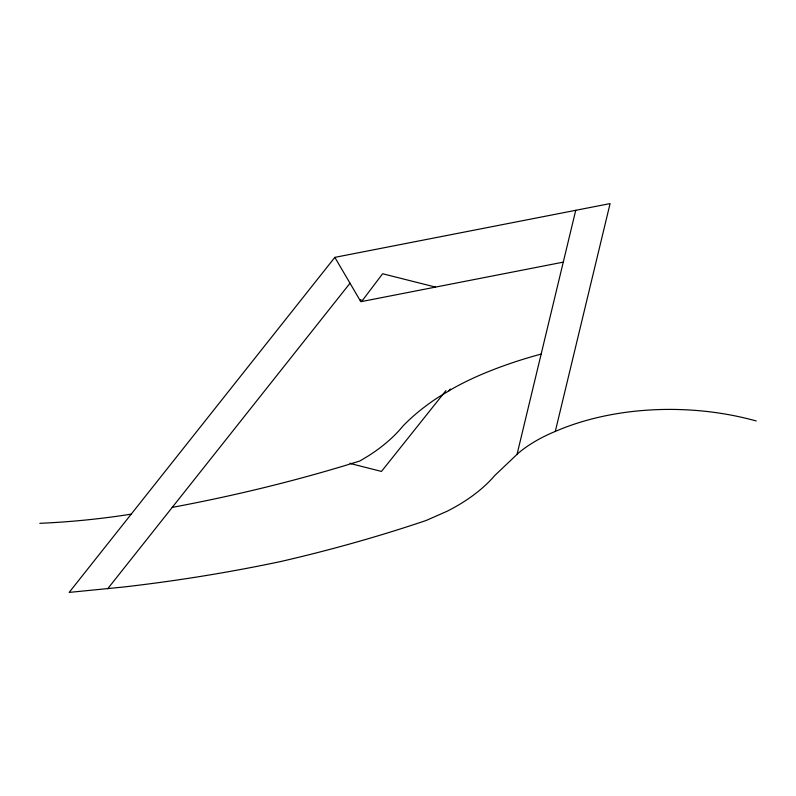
<?xml version="1.0" encoding="UTF-8"?>
<svg xmlns="http://www.w3.org/2000/svg" width="796" height="796" viewBox="0 0 796 796"><rect width="100%" height="100%" fill="white"/><g stroke="black" fill="none" stroke-linecap="round" stroke-linejoin="round"><path stroke-width="1.19" d="M517.072 454.227L575.737 210.303M555.29 431.432L610.084 203.597L334.847 257.367L69.153 592.403L123.062 587.07A1053.804 608.413 0 0 0 280.898 561.488A1083.326 625.457 0 0 0 426.039 520.524L446.954 511.321A200.542 115.778 0 0 0 494.853 475.431L518.584 452.914A151.469 87.451 0 0 1 555.28 431.432L555.339 431.402A201.886 121.32 2.1 0 1 756.2 420.955M107.719 588.742L350.011 283.227M448.964 390.746L450.337 389.025M445.919 390.607L381.473 471.431L351.046 463.71M563.269 262.143L360.837 301.694L334.847 257.367M131.231 514.126L126.196 514.922A483.401 279.088 0 0 1 39.8 523.32M359.653 299.684L362.488 300.361L382.627 273.754L435.541 287.097M349.971 463.222L351.424 463.6M172.244 507.38A1113.355 642.79 0 0 0 344.797 465.63L359.832 461.013L368.498 455.81A212.293 122.564 0 0 0 403.114 425.88A281.018 162.245 0 0 1 438.815 396.945L453.043 388.388A281.018 162.245 0 0 1 484.565 373.185A351.195 202.761 0 0 1 541.161 354.071"/></g></svg>
